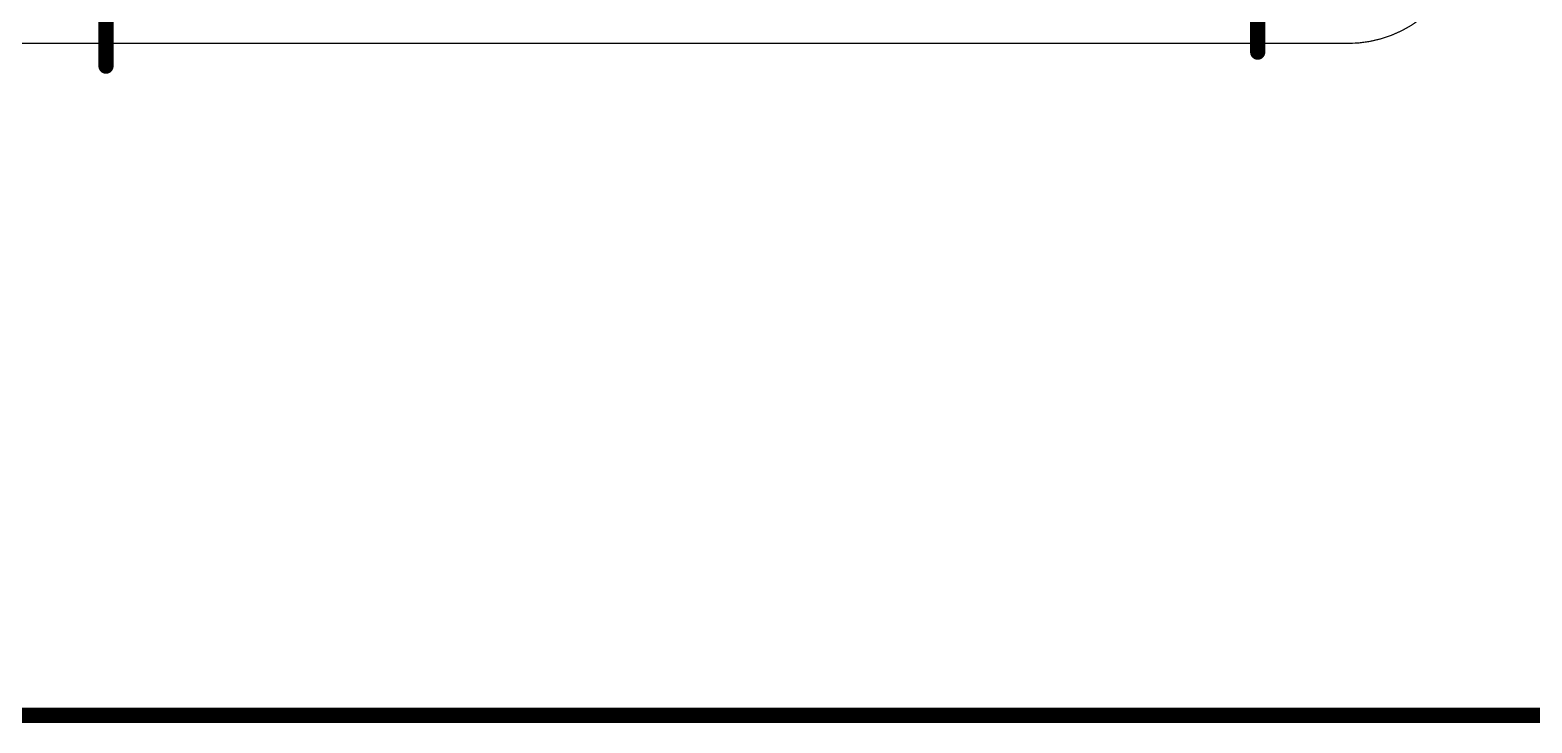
# Model space of a CAD drawing. Header units: millimetres. Extents: x 3885 to 4350, y -149 to 182.
# Drawn here: x 4174.81 to 4187.36, y 75.16 to 80.96 of the extents above; entities that cross this region are included whole.
import ezdxf

# ---------------------------------------------------------------- set-up
doc = ezdxf.new("R2010")
doc.units = ezdxf.units.MM
doc.header["$LTSCALE"] = 23.1
doc.layers.get('0').update_dxf_attribs({"linetype": 'CONTINUOUS'})

# ---------------------------------------------------------------- blocks, each defined once
blk = doc.blocks.new('PAD_R1')
at = {"const_width": 0.5}
blk.add_lwpolyline([(0.25, 0, 1), (-0.25, 0, 1)], format="xyb", close=True, dxfattribs=at)

msp = doc.modelspace()

# ---------------------------------------------------------------- linework, layer by layer
at = {"const_width": 0.0102}
msp.add_lwpolyline([(4113.202, 75.742), (4124.546, 77.743, -0.144705), (4125.672, 77.615, 0.100411), (4137.441, 75.227), (4142.941, 75.227, 0.151026), (4159.983, 80.495, -0.151038), (4161.111, 80.844), (4185.826, 80.844, 0.414215), (4186.826, 81.844), (4186.826, 93.444, 0.414215), (4185.826, 94.444), (4160.956, 94.444, 0.152268), (4152.375, 91.769, -0.152268), (4142.941, 88.827), (4137.441, 88.827, -0.101585), (4130.901, 90.17, 0.145893), (4122.33, 91.162), (4110.84, 89.136)], format="xyb", dxfattribs=at)
at = {"const_width": 0.127}
for points in [[(4185.071, 81.914), (4185.071, 80.771)], [(4175.445, 81.797), (4175.445, 80.654)], [(4142.802, 75.227), (4201.987, 75.227)]]:
    msp.add_lwpolyline(points, dxfattribs=at)

# ---------------------------------------------------------------- block references
at = {"xscale": 0.127, "yscale": 0.127}
for p in [(4185.071, 80.771), (4175.445, 80.654)]:
    msp.add_blockref('PAD_R1', p, dxfattribs=at)

doc.saveas('drawing.dxf')
